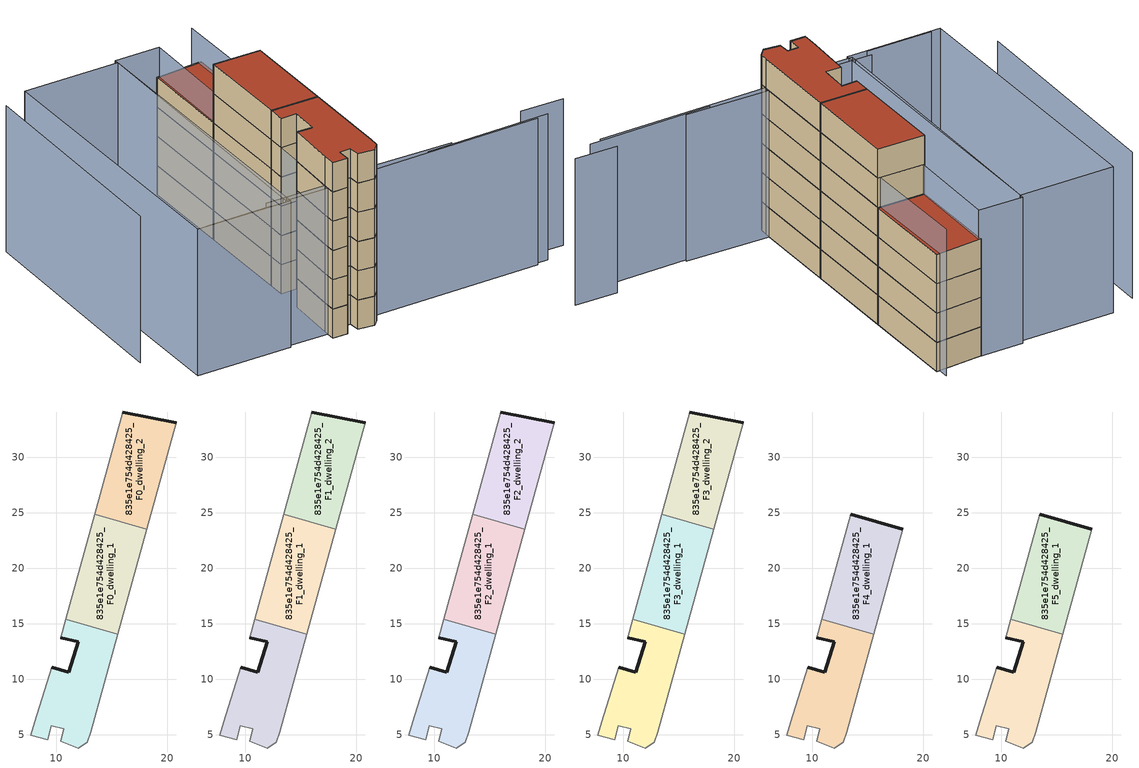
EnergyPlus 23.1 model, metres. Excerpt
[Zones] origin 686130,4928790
835e1e754d428425_F0_dwelling_0
 floor ground (EU_floor_Construction): 12.8,4.36 13.11,5.24 15.56,14.09 10.88,15.42 10.42,13.75 11.97,13.39 11.15,10.66 9.61,11.12 8.05,6.18 7.71,4.97 9.23,4.56 9.56,5.83 10.67,5.55 10.42,4.45 12.01,3.83 z0
 wall outside (EU_wall_Construction): 9.61,11.12 11.15,10.66 11.97,13.39 10.42,13.75 z0:3
 wall adiabatic (EU_wall_Construction): 10.42,13.75 10.88,15.42 / 15.56,14.09 13.11,5.24 12.8,4.36 12.01,3.83 10.42,4.45 10.67,5.55 9.56,5.83 9.23,4.56 7.71,4.97 8.05,6.18 9.61,11.12 z0:3
 wall to 835e1e754d428425_F0_dwelling_1 (EU_wall_Construction): 10.88,15.42 15.56,14.09 z0:3
835e1e754d428425_F0_dwelling_1
 floor ground (EU_floor_Construction): 15.56,14.09 18.17,23.54 13.47,24.87 10.88,15.42 z0
 wall adiabatic (EU_wall_Construction): 10.88,15.42 13.47,24.87 / 18.17,23.54 15.56,14.09 z0:3
 wall to 835e1e754d428425_F0_dwelling_2 (EU_wall_Construction): 13.47,24.87 18.17,23.54 z0:3
835e1e754d428425_F0_dwelling_2
 floor ground (EU_floor_Construction): 18.17,23.54 20.82,33.14 16,34.09 13.47,24.87 z0
 wall outside (EU_wall_Construction): 16,34.09 20.82,33.14 z0:3
 wall adiabatic (EU_wall_Construction): 13.47,24.87 16,34.09 / 20.82,33.14 18.17,23.54 z0:3
835e1e754d428425_F1_dwelling_0
 floor to 835e1e754d428425_F0_dwelling_0 (EU_floor_Construction): 12.8,4.36 13.11,5.24 15.56,14.09 10.88,15.42 10.42,13.75 11.97,13.39 11.15,10.66 9.61,11.12 8.05,6.18 7.71,4.97 9.23,4.56 9.56,5.83 10.67,5.55 10.42,4.45 12.01,3.83 z3
 wall outside (EU_wall_Construction): 9.61,11.12 11.15,10.66 11.97,13.39 10.42,13.75 z3:6
 wall adiabatic (EU_wall_Construction): 10.42,13.75 10.88,15.42 / 15.56,14.09 13.11,5.24 12.8,4.36 12.01,3.83 10.42,4.45 10.67,5.55 9.56,5.83 9.23,4.56 7.71,4.97 8.05,6.18 9.61,11.12 z3:6
 wall to 835e1e754d428425_F1_dwelling_1 (EU_wall_Construction): 10.88,15.42 15.56,14.09 z3:6
835e1e754d428425_F1_dwelling_1
 floor to 835e1e754d428425_F0_dwelling_1 (EU_floor_Construction): 15.56,14.09 18.17,23.54 13.47,24.87 10.88,15.42 z3
 wall adiabatic (EU_wall_Construction): 10.88,15.42 13.47,24.87 / 18.17,23.54 15.56,14.09 z3:6
 wall to 835e1e754d428425_F1_dwelling_2 (EU_wall_Construction): 13.47,24.87 18.17,23.54 z3:6
835e1e754d428425_F1_dwelling_2
 floor to 835e1e754d428425_F0_dwelling_2 (EU_floor_Construction): 18.17,23.54 20.82,33.14 16,34.09 13.47,24.87 z3
 wall outside (EU_wall_Construction): 16,34.09 20.82,33.14 z3:6
 wall adiabatic (EU_wall_Construction): 13.47,24.87 16,34.09 / 20.82,33.14 18.17,23.54 z3:6
835e1e754d428425_F2_dwelling_0
 floor to 835e1e754d428425_F1_dwelling_0 (EU_floor_Construction): 12.8,4.36 13.11,5.24 15.56,14.09 10.88,15.42 10.42,13.75 11.97,13.39 11.15,10.66 9.61,11.12 8.05,6.18 7.71,4.97 9.23,4.56 9.56,5.83 10.67,5.55 10.42,4.45 12.01,3.83 z6
 wall outside (EU_wall_Construction): 9.61,11.12 11.15,10.66 11.97,13.39 10.42,13.75 z6:9
 wall adiabatic (EU_wall_Construction): 10.42,13.75 10.88,15.42 / 15.56,14.09 13.11,5.24 12.8,4.36 12.01,3.83 10.42,4.45 10.67,5.55 9.56,5.83 9.23,4.56 7.71,4.97 8.05,6.18 9.61,11.12 z6:9
 wall to 835e1e754d428425_F2_dwelling_1 (EU_wall_Construction): 10.88,15.42 15.56,14.09 z6:9
835e1e754d428425_F2_dwelling_1
 floor to 835e1e754d428425_F1_dwelling_1 (EU_floor_Construction): 15.56,14.09 18.17,23.54 13.47,24.87 10.88,15.42 z6
 wall adiabatic (EU_wall_Construction): 10.88,15.42 13.47,24.87 / 18.17,23.54 15.56,14.09 z6:9
 wall to 835e1e754d428425_F2_dwelling_2 (EU_wall_Construction): 13.47,24.87 18.17,23.54 z6:9
835e1e754d428425_F2_dwelling_2
 floor to 835e1e754d428425_F1_dwelling_2 (EU_floor_Construction): 18.17,23.54 20.82,33.14 16,34.09 13.47,24.87 z6
 wall outside (EU_wall_Construction): 16,34.09 20.82,33.14 z6:9
 wall adiabatic (EU_wall_Construction): 13.47,24.87 16,34.09 / 20.82,33.14 18.17,23.54 z6:9
835e1e754d428425_F3_dwelling_0
 floor to 835e1e754d428425_F2_dwelling_0 (EU_floor_Construction): 12.8,4.36 13.11,5.24 15.56,14.09 10.88,15.42 10.42,13.75 11.97,13.39 11.15,10.66 9.61,11.12 8.05,6.18 7.71,4.97 9.23,4.56 9.56,5.83 10.67,5.55 10.42,4.45 12.01,3.83 z9
 wall outside (EU_wall_Construction): 9.61,11.12 11.15,10.66 11.97,13.39 10.42,13.75 z9:12
 wall adiabatic (EU_wall_Construction): 10.42,13.75 10.88,15.42 / 15.56,14.09 13.11,5.24 12.8,4.36 12.01,3.83 10.42,4.45 10.67,5.55 9.56,5.83 9.23,4.56 7.71,4.97 8.05,6.18 9.61,11.12 z9:12
 wall to 835e1e754d428425_F3_dwelling_1 (EU_wall_Construction): 10.88,15.42 15.56,14.09 z9:12
835e1e754d428425_F3_dwelling_1
 floor to 835e1e754d428425_F2_dwelling_1 (EU_floor_Construction): 15.56,14.09 18.17,23.54 13.47,24.87 10.88,15.42 z9
 wall adiabatic (EU_wall_Construction): 10.88,15.42 13.47,24.87 / 18.17,23.54 15.56,14.09 z9:12
 wall to 835e1e754d428425_F3_dwelling_2 (EU_wall_Construction): 13.47,24.87 18.17,23.54 z9:12
835e1e754d428425_F3_dwelling_2
 floor to 835e1e754d428425_F2_dwelling_2 (EU_floor_Construction): 18.17,23.54 20.82,33.14 16,34.09 13.47,24.87 z9
 wall outside (EU_wall_Construction): 16,34.09 20.82,33.14 z9:12
 wall adiabatic (EU_wall_Construction): 13.47,24.87 16,34.09 / 20.82,33.14 18.17,23.54 z9:12
 roof outside (EU_roof_Construction): 20.82,33.14 18.17,23.54 13.47,24.87 16,34.09 z12
835e1e754d428425_F4_dwelling_0
 floor to 835e1e754d428425_F3_dwelling_0 (EU_floor_Construction): 12.8,4.36 13.11,5.24 15.56,14.09 10.88,15.42 10.42,13.75 11.97,13.39 11.15,10.66 9.61,11.12 8.05,6.18 7.71,4.97 9.23,4.56 9.56,5.83 10.67,5.55 10.42,4.45 12.01,3.83 z12
 wall outside (EU_wall_Construction): 9.61,11.12 11.15,10.66 11.97,13.39 10.42,13.75 z12:15
 wall adiabatic (EU_wall_Construction): 10.42,13.75 10.88,15.42 / 15.56,14.09 13.11,5.24 12.8,4.36 12.01,3.83 10.42,4.45 10.67,5.55 9.56,5.83 9.23,4.56 7.71,4.97 8.05,6.18 9.61,11.12 z12:15
 wall to 835e1e754d428425_F4_dwelling_1 (EU_wall_Construction): 10.88,15.42 15.56,14.09 z12:15
835e1e754d428425_F4_dwelling_1
 floor to 835e1e754d428425_F3_dwelling_1 (EU_floor_Construction): 15.56,14.09 18.17,23.54 13.47,24.87 10.88,15.42 z12
 wall outside (EU_wall_Construction): 13.47,24.87 18.17,23.54 z12:15
 wall adiabatic (EU_wall_Construction): 10.88,15.42 13.47,24.87 / 18.17,23.54 15.56,14.09 z12:15
835e1e754d428425_F5_dwelling_0
 floor to 835e1e754d428425_F4_dwelling_0 (EU_floor_Construction): 12.8,4.36 13.11,5.24 15.56,14.09 10.88,15.42 10.42,13.75 11.97,13.39 11.15,10.66 9.61,11.12 8.05,6.18 7.71,4.97 9.23,4.56 9.56,5.83 10.67,5.55 10.42,4.45 12.01,3.83 z15
 wall outside (EU_wall_Construction): 9.61,11.12 11.15,10.66 11.97,13.39 10.42,13.75 z15:18
 wall adiabatic (EU_wall_Construction): 10.42,13.75 10.88,15.42 / 15.56,14.09 13.11,5.24 12.8,4.36 12.01,3.83 10.42,4.45 10.67,5.55 9.56,5.83 9.23,4.56 7.71,4.97 8.05,6.18 9.61,11.12 z15:18
 wall to 835e1e754d428425_F5_dwelling_1 (EU_wall_Construction): 10.88,15.42 15.56,14.09 z15:18
 roof outside (EU_roof_Construction): 15.56,14.09 13.11,5.24 12.8,4.36 12.01,3.83 10.42,4.45 10.67,5.55 9.56,5.83 9.23,4.56 7.71,4.97 8.05,6.18 9.61,11.12 11.15,10.66 11.97,13.39 10.42,13.75 10.88,15.42 z18
835e1e754d428425_F5_dwelling_1
 floor to 835e1e754d428425_F4_dwelling_1 (EU_floor_Construction): 15.56,14.09 18.17,23.54 13.47,24.87 10.88,15.42 z15
 wall outside (EU_wall_Construction): 13.47,24.87 18.17,23.54 z15:18
 wall adiabatic (EU_wall_Construction): 10.88,15.42 13.47,24.87 / 18.17,23.54 15.56,14.09 z15:18
 roof outside (EU_roof_Construction): 18.17,23.54 15.56,14.09 10.88,15.42 13.47,24.87 z18
shading: -4.4,9.01 2.08,7.27 / 18.84,3.72 31.12,0.56 / 12.6,5.83 21.44,3.22 / 2.24,7.94 12.55,5.02 / 34,1.4 29.76,2.59 / 29.86,0.63 13.06,5.04 / 13.06,5.04 20.73,34.23 / -0.71,36.89 -7.18,14.55 / 3.73,7 11.86,35.28 / 11.86,35.28 16.25,34.02 / 16.25,34.02 8.12,5.74 / 8.12,5.74 3.73,7 / -5.37,9.22 2.33,37.43 / 2.33,37.43 11.74,34.86 / 11.74,34.86 4.04,6.65 / 4.04,6.65 -5.37,9.22 z0:15
[Building]
EU S2 Campaign: North Axis=0; Terrain=City; Solar Distribution=FullExterior
[Site:Location]
Bologna: Latitude=44.5; Longitude=11.25; Time Zone=1; Elevation=37
[SizingPeriod:WeatherFileDays]
AnnualSizingPeriod: Begin Month=1; Begin Day of Month=1; End Month=12; End Day of Month=31; Day of Week for Start Day=Monday; Use Weather File Daylight Saving Period=No; Use Weather File Rain and Snow Indicators=No
[MATERIAL]
EU_InternalMass_Material: Roughness=MediumRough; Thickness=0.1; Conductivity=1; Density=1800; Specific Heat=900; Thermal Absorptance=0.9; Solar Absorptance=0.7; Visible Absorptance=0.7
[MATERIAL:NOMASS] Roughness=MediumRough; Thermal Absorptance=0.9; Solar Absorptance=0.7; Visible Absorptance=0.7
Name | Thermal Resistance
EU_wall_NoMass | 0.905828
EU_roof_NoMass | 0.37593
EU_floor_NoMass | 0.67114
[CONSTRUCTION]
EU_wall_Construction: EU_wall_NoMass
EU_roof_Construction: EU_roof_NoMass
EU_floor_Construction: EU_floor_NoMass
EU_InternalMass_Construction: EU_InternalMass_Material
[ZONE] Type=1; Multiplier=1; Ceiling Height=autocalculate; Floor Area=autocalculate; Part of Total Floor Area=Yes
Name | Volume
835e1e754d428425_F0_dwelling_0; 835e1e754d428425_F1_dwelling_0; 835e1e754d428425_F2_dwelling_0; 835e1e754d428425_F3_dwelling_0; 835e1e754d428425_F4_dwelling_0; 835e1e754d428425_F5_dwelling_0 | 143.136
835e1e754d428425_F0_dwelling_1 | 143.148
835e1e754d428425_F1_dwelling_1; 835e1e754d428425_F2_dwelling_1; 835e1e754d428425_F3_dwelling_1; 835e1e754d428425_F4_dwelling_1; 835e1e754d428425_F5_dwelling_1; 835e1e754d428425_F0_dwelling_2 | 143.147
835e1e754d428425_F1_dwelling_2; 835e1e754d428425_F2_dwelling_2; 835e1e754d428425_F3_dwelling_2 | 143.146
[INTERNALMASS] Construction=EU_InternalMass_Construction
Name | Zone or ZoneList | Surface Area
835e1e754d428425_F0_dwelling_0_EU_InternalMass | 835e1e754d428425_F0_dwelling_0 | 47.7123
835e1e754d428425_F0_dwelling_1_EU_InternalMass | 835e1e754d428425_F0_dwelling_1 | 47.7159
835e1e754d428425_F0_dwelling_2_EU_InternalMass | 835e1e754d428425_F0_dwelling_2 | 47.7157
835e1e754d428425_F1_dwelling_0_EU_InternalMass | 835e1e754d428425_F1_dwelling_0 | 47.7123
835e1e754d428425_F1_dwelling_1_EU_InternalMass | 835e1e754d428425_F1_dwelling_1 | 47.7159
835e1e754d428425_F1_dwelling_2_EU_InternalMass | 835e1e754d428425_F1_dwelling_2 | 47.7157
835e1e754d428425_F2_dwelling_0_EU_InternalMass | 835e1e754d428425_F2_dwelling_0 | 47.7123
835e1e754d428425_F2_dwelling_1_EU_InternalMass | 835e1e754d428425_F2_dwelling_1 | 47.7159
835e1e754d428425_F2_dwelling_2_EU_InternalMass | 835e1e754d428425_F2_dwelling_2 | 47.7157
835e1e754d428425_F3_dwelling_0_EU_InternalMass | 835e1e754d428425_F3_dwelling_0 | 47.7123
835e1e754d428425_F3_dwelling_1_EU_InternalMass | 835e1e754d428425_F3_dwelling_1 | 47.7159
835e1e754d428425_F3_dwelling_2_EU_InternalMass | 835e1e754d428425_F3_dwelling_2 | 47.7157
835e1e754d428425_F4_dwelling_0_EU_InternalMass | 835e1e754d428425_F4_dwelling_0 | 71.5692
835e1e754d428425_F4_dwelling_1_EU_InternalMass | 835e1e754d428425_F4_dwelling_1 | 71.5674
835e1e754d428425_F5_dwelling_0_EU_InternalMass | 835e1e754d428425_F5_dwelling_0 | 71.5692
835e1e754d428425_F5_dwelling_1_EU_InternalMass | 835e1e754d428425_F5_dwelling_1 | 71.5674
[OTHEREQUIPMENT] Fuel Type=Electricity; Design Level Calculation Method=Watts/Area; Power per Zone Floor Area=1; Fraction Latent=0; Fraction Radiant=0; Fraction Lost=0; Carbon Dioxide Generation Rate=0; EndUse Subcategory=EU_Step8_InternalGains
Name | Zone or ZoneList or Space or SpaceList | Schedule
EU_Step8_InternalGain_835e1e754d428425_F0_dwelling_0_f000 | 835e1e754d428425_F0_dwelling_0 | EU_Step8_GainSchedule_835e1e754d428425_F0_dwelling_0_f000
EU_Step8_InternalGain_835e1e754d428425_F0_dwelling_1_f000 | 835e1e754d428425_F0_dwelling_1 | EU_Step8_GainSchedule_835e1e754d428425_F0_dwelling_1_f000
EU_Step8_InternalGain_835e1e754d428425_F0_dwelling_2_f000 | 835e1e754d428425_F0_dwelling_2 | EU_Step8_GainSchedule_835e1e754d428425_F0_dwelling_2_f000
EU_Step8_InternalGain_835e1e754d428425_F1_dwelling_0_f000 | 835e1e754d428425_F1_dwelling_0 | EU_Step8_GainSchedule_835e1e754d428425_F1_dwelling_0_f000
EU_Step8_InternalGain_835e1e754d428425_F1_dwelling_1_f000 | 835e1e754d428425_F1_dwelling_1 | EU_Step8_GainSchedule_835e1e754d428425_F1_dwelling_1_f000
EU_Step8_InternalGain_835e1e754d428425_F1_dwelling_2_f000 | 835e1e754d428425_F1_dwelling_2 | EU_Step8_GainSchedule_835e1e754d428425_F1_dwelling_2_f000
EU_Step8_InternalGain_835e1e754d428425_F2_dwelling_0_f000 | 835e1e754d428425_F2_dwelling_0 | EU_Step8_GainSchedule_835e1e754d428425_F2_dwelling_0_f000
EU_Step8_InternalGain_835e1e754d428425_F2_dwelling_1_f000 | 835e1e754d428425_F2_dwelling_1 | EU_Step8_GainSchedule_835e1e754d428425_F2_dwelling_1_f000
EU_Step8_InternalGain_835e1e754d428425_F2_dwelling_2_f000 | 835e1e754d428425_F2_dwelling_2 | EU_Step8_GainSchedule_835e1e754d428425_F2_dwelling_2_f000
EU_Step8_InternalGain_835e1e754d428425_F3_dwelling_0_f000 | 835e1e754d428425_F3_dwelling_0 | EU_Step8_GainSchedule_835e1e754d428425_F3_dwelling_0_f000
EU_Step8_InternalGain_835e1e754d428425_F3_dwelling_1_f000 | 835e1e754d428425_F3_dwelling_1 | EU_Step8_GainSchedule_835e1e754d428425_F3_dwelling_1_f000
EU_Step8_InternalGain_835e1e754d428425_F3_dwelling_2_f000 | 835e1e754d428425_F3_dwelling_2 | EU_Step8_GainSchedule_835e1e754d428425_F3_dwelling_2_f000
EU_Step8_InternalGain_835e1e754d428425_F4_dwelling_0_f000 | 835e1e754d428425_F4_dwelling_0 | EU_Step8_GainSchedule_835e1e754d428425_F4_dwelling_0_f000
EU_Step8_InternalGain_835e1e754d428425_F4_dwelling_1_f000 | 835e1e754d428425_F4_dwelling_1 | EU_Step8_GainSchedule_835e1e754d428425_F4_dwelling_1_f000
EU_Step8_InternalGain_835e1e754d428425_F5_dwelling_0_f000 | 835e1e754d428425_F5_dwelling_0 | EU_Step8_GainSchedule_835e1e754d428425_F5_dwelling_0_f000
EU_Step8_InternalGain_835e1e754d428425_F5_dwelling_1_f000 | 835e1e754d428425_F5_dwelling_1 | EU_Step8_GainSchedule_835e1e754d428425_F5_dwelling_1_f000
[ZONEVENTILATION:DESIGNFLOWRATE] Schedule=EU_AlwaysOn; Design Flow Rate Calculation Method=AirChanges/Hour; Air Changes per Hour=0.73129; Ventilation Type=Natural; Fan Pressure Rise=0; Fan Total Efficiency=1; Constant Term Coefficient=1; Temperature Term Coefficient=0; Velocity Term Coefficient=0; Velocity Squared Term Coefficient=0; Minimum Indoor Temperature=-100; Maximum Indoor Temperature=100; Delta Temperature=-100; Minimum Outdoor Temperature=-100; Maximum Outdoor Temperature=100; Maximum Wind Speed=40
Name | Zone or ZoneList or Space or SpaceList
EU_ConstantAir_835e1e754d428425_F0_dwelling_0 | 835e1e754d428425_F0_dwelling_0
EU_ConstantAir_835e1e754d428425_F0_dwelling_1 | 835e1e754d428425_F0_dwelling_1
EU_ConstantAir_835e1e754d428425_F0_dwelling_2 | 835e1e754d428425_F0_dwelling_2
EU_ConstantAir_835e1e754d428425_F1_dwelling_0 | 835e1e754d428425_F1_dwelling_0
EU_ConstantAir_835e1e754d428425_F1_dwelling_1 | 835e1e754d428425_F1_dwelling_1
EU_ConstantAir_835e1e754d428425_F1_dwelling_2 | 835e1e754d428425_F1_dwelling_2
EU_ConstantAir_835e1e754d428425_F2_dwelling_0 | 835e1e754d428425_F2_dwelling_0
EU_ConstantAir_835e1e754d428425_F2_dwelling_1 | 835e1e754d428425_F2_dwelling_1
EU_ConstantAir_835e1e754d428425_F2_dwelling_2 | 835e1e754d428425_F2_dwelling_2
EU_ConstantAir_835e1e754d428425_F3_dwelling_0 | 835e1e754d428425_F3_dwelling_0
EU_ConstantAir_835e1e754d428425_F3_dwelling_1 | 835e1e754d428425_F3_dwelling_1
EU_ConstantAir_835e1e754d428425_F3_dwelling_2 | 835e1e754d428425_F3_dwelling_2
EU_ConstantAir_835e1e754d428425_F4_dwelling_0 | 835e1e754d428425_F4_dwelling_0
EU_ConstantAir_835e1e754d428425_F4_dwelling_1 | 835e1e754d428425_F4_dwelling_1
EU_ConstantAir_835e1e754d428425_F5_dwelling_0 | 835e1e754d428425_F5_dwelling_0
EU_ConstantAir_835e1e754d428425_F5_dwelling_1 | 835e1e754d428425_F5_dwelling_1
[SIZING:ZONE] Zone Cooling Design Supply Air Temperature Input Method=SupplyAirTemperature; Zone Cooling Design Supply Air Temperature=13; Zone Heating Design Supply Air Temperature Input Method=SupplyAirTemperature; Zone Heating Design Supply Air Temperature=50; Zone Cooling Design Supply Air Humidity Ratio=0.008; Zone Heating Design Supply Air Humidity Ratio=0.008; Cooling Design Air Flow Method=DesignDay; Cooling Design Air Flow Rate=0; Cooling Minimum Air Flow per Zone Floor Area=0.000762; Cooling Minimum Air Flow=0; Cooling Minimum Air Flow Fraction=0.2; Heating Design Air Flow Method=DesignDay; Heating Design Air Flow Rate=0; Heating Maximum Air Flow per Zone Floor Area=0.002032; Heating Maximum Air Flow=0.141576; Heating Maximum Air Flow Fraction=0.3; Account for Dedicated Outdoor Air System=No; Dedicated Outdoor Air System Control Strategy=NeutralSupplyAir; Dedicated Outdoor Air Low Setpoint Temperature for Design=autosize; Dedicated Outdoor Air High Setpoint Temperature for Design=autosize; Zone Load Sizing Method=Sensible Load Only No Latent Load; Zone Latent Cooling Design Supply Air Humidity Ratio Input Method=HumidityRatioDifference; Zone Cooling Design Supply Air Humidity Ratio Difference=0.005; Zone Latent Heating Design Supply Air Humidity Ratio Input Method=HumidityRatioDifference; Zone Humidification Design Supply Air Humidity Ratio Difference=0.005
835e1e754d428425_F0_dwelling_0; 835e1e754d428425_F0_dwelling_1; 835e1e754d428425_F0_dwelling_2; 835e1e754d428425_F1_dwelling_0; 835e1e754d428425_F1_dwelling_1; 835e1e754d428425_F1_dwelling_2; 835e1e754d428425_F2_dwelling_0; 835e1e754d428425_F2_dwelling_1; 835e1e754d428425_F2_dwelling_2; 835e1e754d428425_F3_dwelling_0; 835e1e754d428425_F3_dwelling_1; 835e1e754d428425_F3_dwelling_2; 835e1e754d428425_F4_dwelling_0; 835e1e754d428425_F4_dwelling_1; 835e1e754d428425_F5_dwelling_0; 835e1e754d428425_F5_dwelling_1
[ThermostatSetpoint:DualSetpoint] Heating Setpoint Temperature Schedule=HVACTemplate-Always 20; Cooling Setpoint Temperature Schedule=HVACTemplate-Always 50
EU_HeatOnly_835e1e754d428425_F0_dwelling_0 Dual SP Control; EU_HeatOnly_835e1e754d428425_F0_dwelling_1 Dual SP Control; EU_HeatOnly_835e1e754d428425_F0_dwelling_2 Dual SP Control; EU_HeatOnly_835e1e754d428425_F1_dwelling_0 Dual SP Control; EU_HeatOnly_835e1e754d428425_F1_dwelling_1 Dual SP Control; EU_HeatOnly_835e1e754d428425_F1_dwelling_2 Dual SP Control; EU_HeatOnly_835e1e754d428425_F2_dwelling_0 Dual SP Control; EU_HeatOnly_835e1e754d428425_F2_dwelling_1 Dual SP Control; EU_HeatOnly_835e1e754d428425_F2_dwelling_2 Dual SP Control; EU_HeatOnly_835e1e754d428425_F3_dwelling_0 Dual SP Control; EU_HeatOnly_835e1e754d428425_F3_dwelling_1 Dual SP Control; EU_HeatOnly_835e1e754d428425_F3_dwelling_2 Dual SP Control; EU_HeatOnly_835e1e754d428425_F4_dwelling_0 Dual SP Control; EU_HeatOnly_835e1e754d428425_F4_dwelling_1 Dual SP Control; EU_HeatOnly_835e1e754d428425_F5_dwelling_0 Dual SP Control; EU_HeatOnly_835e1e754d428425_F5_dwelling_1 Dual SP Control
[ZoneControl:Thermostat] Control Type Schedule=HVACTemplate-Always 4
Name | Zone or ZoneList | Control
835e1e754d428425_F0_dwelling_0 Thermostat | 835e1e754d428425_F0_dwelling_0 | EU_HeatOnly_835e1e754d428425_F0_dwelling_0 Dual SP Control
835e1e754d428425_F0_dwelling_1 Thermostat | 835e1e754d428425_F0_dwelling_1 | EU_HeatOnly_835e1e754d428425_F0_dwelling_1 Dual SP Control
835e1e754d428425_F0_dwelling_2 Thermostat | 835e1e754d428425_F0_dwelling_2 | EU_HeatOnly_835e1e754d428425_F0_dwelling_2 Dual SP Control
835e1e754d428425_F1_dwelling_0 Thermostat | 835e1e754d428425_F1_dwelling_0 | EU_HeatOnly_835e1e754d428425_F1_dwelling_0 Dual SP Control
835e1e754d428425_F1_dwelling_1 Thermostat | 835e1e754d428425_F1_dwelling_1 | EU_HeatOnly_835e1e754d428425_F1_dwelling_1 Dual SP Control
835e1e754d428425_F1_dwelling_2 Thermostat | 835e1e754d428425_F1_dwelling_2 | EU_HeatOnly_835e1e754d428425_F1_dwelling_2 Dual SP Control
835e1e754d428425_F2_dwelling_0 Thermostat | 835e1e754d428425_F2_dwelling_0 | EU_HeatOnly_835e1e754d428425_F2_dwelling_0 Dual SP Control
835e1e754d428425_F2_dwelling_1 Thermostat | 835e1e754d428425_F2_dwelling_1 | EU_HeatOnly_835e1e754d428425_F2_dwelling_1 Dual SP Control
835e1e754d428425_F2_dwelling_2 Thermostat | 835e1e754d428425_F2_dwelling_2 | EU_HeatOnly_835e1e754d428425_F2_dwelling_2 Dual SP Control
835e1e754d428425_F3_dwelling_0 Thermostat | 835e1e754d428425_F3_dwelling_0 | EU_HeatOnly_835e1e754d428425_F3_dwelling_0 Dual SP Control
835e1e754d428425_F3_dwelling_1 Thermostat | 835e1e754d428425_F3_dwelling_1 | EU_HeatOnly_835e1e754d428425_F3_dwelling_1 Dual SP Control
835e1e754d428425_F3_dwelling_2 Thermostat | 835e1e754d428425_F3_dwelling_2 | EU_HeatOnly_835e1e754d428425_F3_dwelling_2 Dual SP Control
835e1e754d428425_F4_dwelling_0 Thermostat | 835e1e754d428425_F4_dwelling_0 | EU_HeatOnly_835e1e754d428425_F4_dwelling_0 Dual SP Control
835e1e754d428425_F4_dwelling_1 Thermostat | 835e1e754d428425_F4_dwelling_1 | EU_HeatOnly_835e1e754d428425_F4_dwelling_1 Dual SP Control
835e1e754d428425_F5_dwelling_0 Thermostat | 835e1e754d428425_F5_dwelling_0 | EU_HeatOnly_835e1e754d428425_F5_dwelling_0 Dual SP Control
835e1e754d428425_F5_dwelling_1 Thermostat | 835e1e754d428425_F5_dwelling_1 | EU_HeatOnly_835e1e754d428425_F5_dwelling_1 Dual SP Control
[Zone equipment]
835e1e754d428425_F0_dwelling_0: 835e1e754d428425_F0_dwelling_0 Ideal Loads Air System
835e1e754d428425_F0_dwelling_1: 835e1e754d428425_F0_dwelling_1 Ideal Loads Air System
835e1e754d428425_F0_dwelling_2: 835e1e754d428425_F0_dwelling_2 Ideal Loads Air System
835e1e754d428425_F1_dwelling_0: 835e1e754d428425_F1_dwelling_0 Ideal Loads Air System
835e1e754d428425_F1_dwelling_1: 835e1e754d428425_F1_dwelling_1 Ideal Loads Air System
835e1e754d428425_F1_dwelling_2: 835e1e754d428425_F1_dwelling_2 Ideal Loads Air System
835e1e754d428425_F2_dwelling_0: 835e1e754d428425_F2_dwelling_0 Ideal Loads Air System
835e1e754d428425_F2_dwelling_1: 835e1e754d428425_F2_dwelling_1 Ideal Loads Air System
835e1e754d428425_F2_dwelling_2: 835e1e754d428425_F2_dwelling_2 Ideal Loads Air System
835e1e754d428425_F3_dwelling_0: 835e1e754d428425_F3_dwelling_0 Ideal Loads Air System
835e1e754d428425_F3_dwelling_1: 835e1e754d428425_F3_dwelling_1 Ideal Loads Air System
835e1e754d428425_F3_dwelling_2: 835e1e754d428425_F3_dwelling_2 Ideal Loads Air System
835e1e754d428425_F4_dwelling_0: 835e1e754d428425_F4_dwelling_0 Ideal Loads Air System
835e1e754d428425_F4_dwelling_1: 835e1e754d428425_F4_dwelling_1 Ideal Loads Air System
835e1e754d428425_F5_dwelling_0: 835e1e754d428425_F5_dwelling_0 Ideal Loads Air System
835e1e754d428425_F5_dwelling_1: 835e1e754d428425_F5_dwelling_1 Ideal Loads Air System
[ZoneHVAC:IdealLoadsAirSystem] Availability Schedule=EU_AlwaysOn; Maximum Heating Supply Air Temperature [C]=50; Minimum Cooling Supply Air Temperature [C]=13; Maximum Heating Supply Air Humidity Ratio [kg-H20/kg-air]=0.0156; Minimum Cooling Supply Air Humidity Ratio [kg-H20/kg-air]=0.0077; Heating Limit=NoLimit; Cooling Limit=NoLimit; Heating Availability Schedule=EU_AlwaysOn; Cooling Availability Schedule=EU_CoolingOff; Dehumidification Control Type=ConstantSensibleHeatRatio; Cooling Sensible Heat Ratio=0.7; Humidification Control Type=None; Demand Controlled Ventilation Type=None; Outdoor Air Economizer Type=NoEconomizer; Heat Recovery Type=None; Sensible Heat Recovery Effectiveness=0.7; Latent Heat Recovery Effectiveness=0.65
835e1e754d428425_F0_dwelling_0 Ideal Loads Air System; 835e1e754d428425_F0_dwelling_1 Ideal Loads Air System; 835e1e754d428425_F0_dwelling_2 Ideal Loads Air System; 835e1e754d428425_F1_dwelling_0 Ideal Loads Air System; 835e1e754d428425_F1_dwelling_1 Ideal Loads Air System; 835e1e754d428425_F1_dwelling_2 Ideal Loads Air System; 835e1e754d428425_F2_dwelling_0 Ideal Loads Air System; 835e1e754d428425_F2_dwelling_1 Ideal Loads Air System; 835e1e754d428425_F2_dwelling_2 Ideal Loads Air System; 835e1e754d428425_F3_dwelling_0 Ideal Loads Air System; 835e1e754d428425_F3_dwelling_1 Ideal Loads Air System; 835e1e754d428425_F3_dwelling_2 Ideal Loads Air System; 835e1e754d428425_F4_dwelling_0 Ideal Loads Air System; 835e1e754d428425_F4_dwelling_1 Ideal Loads Air System; 835e1e754d428425_F5_dwelling_0 Ideal Loads Air System; 835e1e754d428425_F5_dwelling_1 Ideal Loads Air System
[SCHEDULE:CONSTANT]
Name | Hourly Value
EU_AlwaysOn | 1
EU_CoolingOff | 0
[SCHEDULE:FILE] Column Number=1; Rows to Skip at Top=0; Number of Hours of Data=8760; Column Separator=Comma; Interpolate to Timestep=No; Minutes per Item=60; Adjust Schedule for Daylight Savings=Yes
Name | File
EU_Step8_GainSchedule_835e1e754d428425_F0_dwelling_0_f000 | ../../schedules/835e1e754d428425/835e1e754d428425_F0_dwelling_0_f000_gain.csv
EU_Step8_GainSchedule_835e1e754d428425_F0_dwelling_1_f000 | ../../schedules/835e1e754d428425/835e1e754d428425_F0_dwelling_1_f000_gain.csv
EU_Step8_GainSchedule_835e1e754d428425_F0_dwelling_2_f000 | ../../schedules/835e1e754d428425/835e1e754d428425_F0_dwelling_2_f000_gain.csv
EU_Step8_GainSchedule_835e1e754d428425_F1_dwelling_0_f000 | ../../schedules/835e1e754d428425/835e1e754d428425_F1_dwelling_0_f000_gain.csv
EU_Step8_GainSchedule_835e1e754d428425_F1_dwelling_1_f000 | ../../schedules/835e1e754d428425/835e1e754d428425_F1_dwelling_1_f000_gain.csv
EU_Step8_GainSchedule_835e1e754d428425_F1_dwelling_2_f000 | ../../schedules/835e1e754d428425/835e1e754d428425_F1_dwelling_2_f000_gain.csv
EU_Step8_GainSchedule_835e1e754d428425_F2_dwelling_0_f000 | ../../schedules/835e1e754d428425/835e1e754d428425_F2_dwelling_0_f000_gain.csv
EU_Step8_GainSchedule_835e1e754d428425_F2_dwelling_1_f000 | ../../schedules/835e1e754d428425/835e1e754d428425_F2_dwelling_1_f000_gain.csv
EU_Step8_GainSchedule_835e1e754d428425_F2_dwelling_2_f000 | ../../schedules/835e1e754d428425/835e1e754d428425_F2_dwelling_2_f000_gain.csv
EU_Step8_GainSchedule_835e1e754d428425_F3_dwelling_0_f000 | ../../schedules/835e1e754d428425/835e1e754d428425_F3_dwelling_0_f000_gain.csv
EU_Step8_GainSchedule_835e1e754d428425_F3_dwelling_1_f000 | ../../schedules/835e1e754d428425/835e1e754d428425_F3_dwelling_1_f000_gain.csv
EU_Step8_GainSchedule_835e1e754d428425_F3_dwelling_2_f000 | ../../schedules/835e1e754d428425/835e1e754d428425_F3_dwelling_2_f000_gain.csv
EU_Step8_GainSchedule_835e1e754d428425_F4_dwelling_0_f000 | ../../schedules/835e1e754d428425/835e1e754d428425_F4_dwelling_0_f000_gain.csv
EU_Step8_GainSchedule_835e1e754d428425_F4_dwelling_1_f000 | ../../schedules/835e1e754d428425/835e1e754d428425_F4_dwelling_1_f000_gain.csv
EU_Step8_GainSchedule_835e1e754d428425_F5_dwelling_0_f000 | ../../schedules/835e1e754d428425/835e1e754d428425_F5_dwelling_0_f000_gain.csv
EU_Step8_GainSchedule_835e1e754d428425_F5_dwelling_1_f000 | ../../schedules/835e1e754d428425/835e1e754d428425_F5_dwelling_1_f000_gain.csv
[Schedule:Compact]
HVACTemplate-Always 20: Through: 12/31, For: AllDays, Until: 24:00, 20
HVACTemplate-Always 50: Through: 12/31, For: AllDays, Until: 24:00, 50
HVACTemplate-Always 4: Through: 12/31, For: AllDays, Until: 24:00, 4
